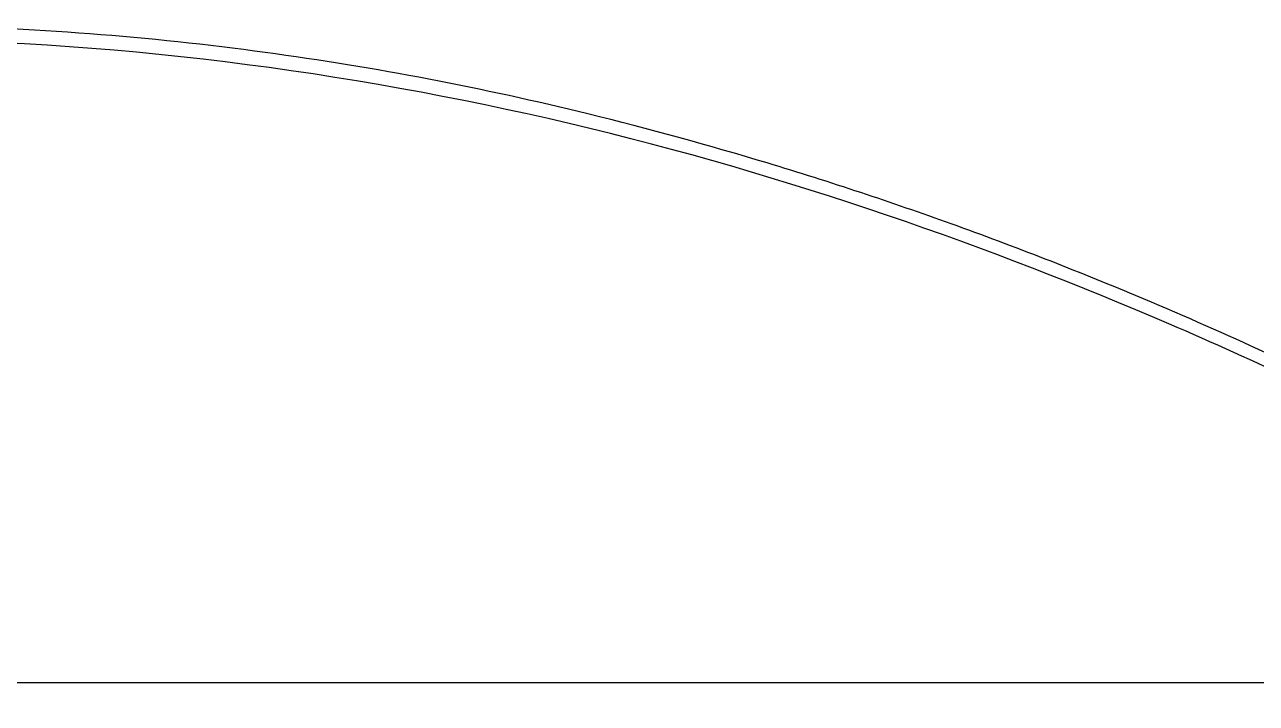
# Model space of a CAD drawing. Header units: millimetres. Extents: x 28 to 2974, y 8 to 3716.
# Drawn here: x 949.56 to 966.31, y 606.44 to 615.66 of the extents above; entities that cross this region are included whole.
import ezdxf

# ---------------------------------------------------------------- set-up
doc = ezdxf.new("R2010")
doc.units = ezdxf.units.MM
doc.layers.add('1LINE', color=7, linetype='CONTINUOUS')

msp = doc.modelspace()

# ---------------------------------------------------------------- linework, layer by layer
at = {"layer": '1LINE', "linetype": 'Continuous'}
msp.add_line((921.037, 606.726), (973.729, 606.726), dxfattribs=at)
for points, knots in [([(974.433, 606.444), (974.321, 606.567), (974.015, 606.845), (973.34, 607.351), (972.535, 607.896), (971.63, 608.464), (970.171, 609.324), (967.96, 610.51), (965.077, 611.843), (962.259, 612.945), (959.756, 613.776), (956.674, 614.628), (952.785, 615.38), (948.877, 615.682), (945.681, 615.641), (943.261, 615.467), (940.894, 615.152), (938.816, 614.758), (936.917, 614.305), (935.026, 613.77), (933.028, 613.122), (930.462, 612.162), (927.674, 610.935), (925.396, 609.762), (923.812, 608.868), (922.723, 608.21), (921.687, 607.535), (920.826, 606.91), (920.456, 606.582), (920.33, 606.441)], [0, 0, 0, 0, 0.035641, 0.067955, 0.093693, 0.122273, 0.149874, 0.206556, 0.263985, 0.303747, 0.340414, 0.374088, 0.431331, 0.491639, 0.520615, 0.550689, 0.582601, 0.611172, 0.632405, 0.658078, 0.689705, 0.719996, 0.777232, 0.832408, 0.857346, 0.889851, 0.920369, 0.957947, 1, 1, 1, 1]), ([(973.729, 606.726), (973.633, 606.822), (973.441, 607.015), (972.857, 607.452), (972.057, 607.987), (970.702, 608.82), (968.52, 610.039), (964.14, 612.116), (957.229, 614.596), (947.419, 615.891), (937.592, 614.612), (930.662, 612.132), (926.268, 610.05), (923.659, 608.594), (921.759, 607.384), (921.276, 606.944), (921.037, 606.726)], [0, 0, 0, 0, 0.031031, 0.062054, 0.093358, 0.125222, 0.187557, 0.250588, 0.375227, 0.499569, 0.624157, 0.749143, 0.812105, 0.874402, 0.937764, 1, 1, 1, 1])]:
    msp.add_open_spline(points, degree=3, knots=knots, dxfattribs=at)

doc.saveas('drawing.dxf')
